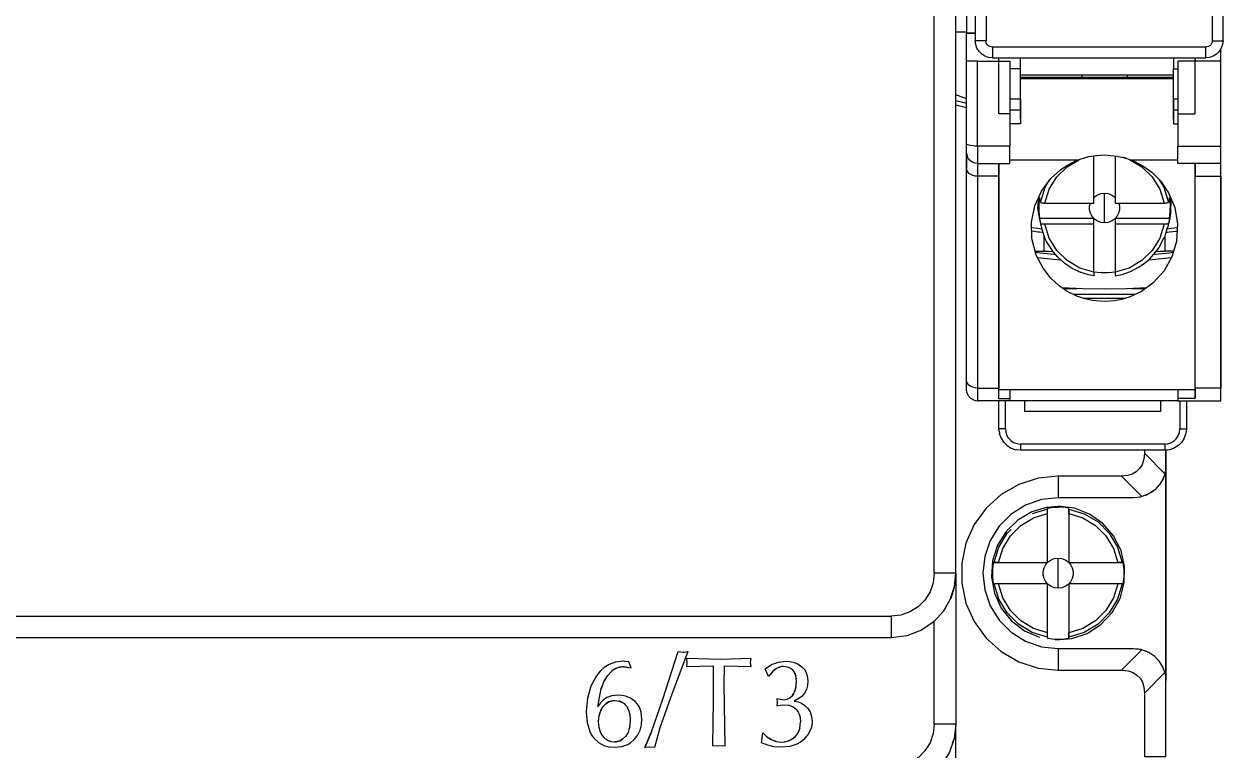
# Model space of a CAD drawing. Header units: millimetres. Extents: x 0 to 125, y 0 to 180.
# Drawn here: x 69.7 to 125.3, y 38.6 to 72.3 of the extents above; entities that cross this region are included whole.
import ezdxf

# ---------------------------------------------------------------- set-up
doc = ezdxf.new("R2010")
doc.units = ezdxf.units.MM

# ---------------------------------------------------------------- blocks, each defined once
blk = doc.blocks.new('CHINT_7200accf6e0c55f6a13e2ec68f27ea84_FACE_0')
at = {"color": 7, "linetype": 'CONTINUOUS', "true_color": 0x40d9ff}
for p, q in [((112.9, 46.8), (112.9, 132.8)), ((113.4, 107.75), (113.4, 71.85)), ((113.4, 71.9), (112.9, 71.9)), ((113.413, 71.85), (113.4, 71.85)), ((113.4, 70.55), (113.4, 71.85)), ((115.7, 70.7), (115.7, 70.7)), ((115.9, 70.614), (115.9, 70.7)), ((123.7, 70.7), (123.7, 70.7)), ((125.2, 65.214), (125.2, 71.12)), ((125.2, 70.55), (125.2, 71.12)), ((125.2, 54.838), (125.2, 71.12)), ((113.4, 66.706), (113.4, 70.55)), ((125.2, 70.55), (124, 70.55)), ((123, 69.9), (115.9, 69.9)), ((123, 69.8), (115.9, 69.8)), ((115.9, 69.75), (123, 69.75)), ((118.75, 69.9), (118.75, 69.8)), ((120.85, 69.9), (120.85, 69.8)), ((112.9, 68.731), (113.4, 68.606)), ((112.9, 68.525), (113.4, 68.4)), ((115.4, 68.8), (115.9, 68.8)), ((115.9, 68.8), (115.9, 67.859)), ((123, 67.859), (123, 68.8)), ((123, 68.8), (123.2, 68.8)), ((115.4, 68.3), (115.9, 68.3)), ((123, 68.3), (123.2, 68.3)), ((113.509, 65.988), (113.509, 65.988)), ((113.683, 65.85), (113.683, 65.85)), ((113.789, 65.813), (113.789, 65.813)), ((118.522, 65.951), (115.4, 65.951)), ((120.842, 66.032), (120.676, 66.083)), ((123.2, 65.951), (121.078, 65.951)), ((113.4, 55.739), (113.4, 65.568)), ((117.885, 60), (118.546, 60)), ((121.218, 59.726), (118.366, 59.726)), ((118.807, 59.552), (120.789, 59.552)), ((121.054, 60), (121.702, 60)), ((114.9, 54.885), (114.9, 55.3)), ((124, 55.3), (114.9, 55.3)), ((124, 54.916), (124, 55.3)), ((113.45, 55.083), (113.45, 55.083)), ((113.509, 54.988), (113.509, 54.988)), ((113.683, 54.85), (113.789, 54.813)), ((113.683, 54.85), (113.683, 54.85)), ((113.789, 54.813), (113.9, 54.8)), ((113.789, 54.813), (113.789, 54.813)), ((115.2, 53.488), (115.2, 54.8)), ((123.3, 54.8), (123.3, 53.488)), ((123.6, 54.8), (123.6, 53.5)), ((114.999, 53.066), (114.926, 53.275)), ((115.277, 52.718), (115.122, 52.872)), ((122.6, 52.788), (115.9, 52.788)), ((117.15, 49.859), (117.156, 49.82)), ((117.65, 49.9), (117.65, 49.86)), ((118.15, 49.563), (118.15, 49.766)), ((114.887, 47.3), (114.684, 47.3)), ((120.616, 47.3), (120.413, 47.3)), ((114.887, 46.3), (114.684, 46.3)), ((120.616, 46.3), (120.413, 46.3)), ((117.15, 43.834), (117.15, 44.037)), ((118.15, 43.834), (118.15, 44.037)), ((96.94, 42.261), (97.035, 42.324)), ((97.115, 42.374), (97.23, 42.417)), ((97.292, 42.438), (97.334, 42.446)), ((104.417, 42.264), (104.581, 42.386)), ((104.627, 42.406), (104.726, 42.446)), ((104.791, 42.46), (104.812, 42.465)), ((105.305, 42.329), (105.369, 42.255)), ((96.572, 41.774), (96.727, 42.039)), ((105.383, 42.235), (105.435, 42.135)), ((105.438, 42.129), (105.469, 42.022)), ((105.485, 41.934), (105.49, 41.9)), ((96.442, 41.42), (96.513, 41.619)), ((105.367, 41.201), (105.312, 41.128)), ((105.474, 41.488), (105.415, 41.289)), ((105.418, 41.3), (105.418, 41.3)), ((97.611, 40.629), (97.707, 40.446)), ((104.859, 40.922), (104.749, 40.933)), ((105.153, 40.669), (105.317, 40.611)), ((96.346, 40.188), (96.385, 40.314)), ((96.417, 40.415), (96.53, 40.61)), ((97.736, 40.346), (97.768, 40.231)), ((105.583, 40.358), (105.598, 40.323)), ((105.649, 40.201), (105.671, 40.101)), ((96.378, 39.534), (96.345, 39.655)), ((97.763, 39.666), (97.727, 39.541)), ((99.167, 39.618), (99.167, 39.618)), ((105.657, 39.611), (105.587, 39.41)), ((105.631, 39.536), (105.631, 39.53)), ((105.679, 40.063), (105.69, 39.905)), ((96.513, 39.241), (96.409, 39.43)), ((96.74, 39.043), (96.654, 39.099)), ((96.88, 38.993), (96.784, 39.027)), ((97.183, 38.983), (97.068, 38.972)), ((97.251, 39.003), (97.193, 38.985)), ((97.435, 39.096), (97.307, 39.021)), ((97.637, 39.319), (97.576, 39.232)), ((97.688, 39.416), (97.658, 39.358)), ((98.77, 39.445), (98.46, 38.714)), ((104.139, 39.202), (104.124, 39.215)), ((104.338, 39.074), (104.221, 39.148)), ((104.553, 38.994), (104.481, 39.019)), ((105.001, 38.988), (104.944, 38.977)), ((105.203, 39.054), (105.084, 39.006)), ((105.435, 39.204), (105.274, 39.085))]:
    blk.add_line(p, q, dxfattribs=at)
for points in [[(112.9, 46.8), (111.9, 46.8), (111.9, 132.8), (112.9, 132.8)], [(113.819, 81.435), (113.811, 81.467), (113.8, 81.6), (113.8, 71.5)], [(124.818, 80.869), (124.8, 80.858), (124.8, 71.5), (125.3, 71.5), (125.3, 81.6)], [(114.266, 80.875), (114.3, 80.858), (114.3, 71.5), (113.8, 71.5)], [(113.413, 71.85), (113.45, 71.85), (113.509, 71.85), (113.588, 71.85), (113.683, 71.85), (113.789, 71.85), (113.8, 71.85), (113.413, 71.85)], [(114.6, 70.7), (114.422, 70.72), (114.253, 70.779), (114.101, 70.875), (113.975, 71.001), (113.879, 71.153), (113.82, 71.322), (113.8, 71.5)], [(114.6, 71.2), (114.533, 71.208), (114.47, 71.23), (114.413, 71.265), (114.365, 71.313), (114.33, 71.37), (114.308, 71.433), (114.3, 71.5)], [(124.8, 71.5), (124.792, 71.433), (124.77, 71.37), (124.735, 71.313), (124.687, 71.265), (124.63, 71.23), (124.567, 71.208), (124.5, 71.2)], [(125.3, 71.5), (125.28, 71.322), (125.221, 71.153), (125.125, 71.001), (124.999, 70.875), (124.847, 70.779), (124.678, 70.72), (124.5, 70.7)], [(113.9, 70.55), (114.9, 70.55), (114.9, 70.7)], [(114.6, 70.7), (124.5, 70.7), (124.5, 71.2), (114.6, 71.2), (114.6, 70.7)], [(115.9, 70.614), (115.9, 70.678), (115.9, 70.7)], [(123, 70.7), (123, 70.678), (123, 70.614), (123, 70.509), (123, 70.369), (123, 70.2)], [(124, 69.8), (124, 70.7), (124, 70.55)], [(113.9, 70.55), (113.416, 70.55), (113.4, 70.55)], [(113.9, 70.55), (113.83, 70.55), (113.767, 70.55), (113.668, 70.55), (113.581, 70.55), (113.501, 70.55), (113.453, 70.55), (113.416, 70.55)], [(115.4, 68.1), (115.4, 66.611), (113.9, 66.611), (113.9, 70.55)], [(115.4, 68.1), (114.9, 68.1), (114.9, 70.55)], [(114.9, 70.55), (115.4, 70.55), (115.4, 68.1)], [(115.9, 68.8), (115.9, 70.2), (115.4, 70.2)], [(115.9, 70.2), (115.9, 70.369), (115.9, 70.509), (115.9, 70.614)], [(123, 68.8), (123, 70.2), (123.2, 70.2)], [(123.2, 68.1), (123.2, 66.611), (125.2, 66.611), (125.2, 70.55)], [(124, 70.55), (123.2, 70.55), (123.2, 68.1)], [(123.2, 68.1), (124, 68.1), (124, 70.55)], [(113.4, 65.568), (113.4, 68.805), (112.9, 68.987)], [(115.9, 68.3), (115.9, 68.322), (115.9, 68.386), (115.9, 68.491), (115.9, 68.631), (115.9, 68.8)], [(123, 68.8), (123, 68.631), (123, 68.491), (123, 68.386), (123, 68.322), (123, 68.3)], [(115.9, 67.859), (115.9, 68.043), (115.9, 68.183), (115.9, 68.27), (115.9, 68.3)], [(123, 68.3), (123, 68.27), (123, 68.183), (123, 68.043), (123, 67.859)], [(115.9, 67.859), (115.9, 67.642), (115.4, 67.642)], [(123, 67.859), (123, 67.642), (123.2, 67.642)], [(113.9, 65.8), (113.789, 65.813), (113.683, 65.85), (113.588, 65.909), (113.509, 65.988), (113.45, 66.083), (113.4, 66.313), (113.4, 66.352), (113.4, 66.415), (113.4, 66.497), (113.4, 66.596), (113.4, 66.706)], [(113.9, 66.611), (113.789, 66.614), (113.683, 66.621), (113.588, 66.632), (113.509, 66.647), (113.45, 66.665), (113.413, 66.685), (113.4, 66.706)], [(113.45, 66.083), (113.413, 66.189), (113.4, 66.252), (113.4, 66.11), (113.4, 65.879), (113.4, 65.568)], [(113.9, 65.8), (115.4, 65.8), (115.4, 65.826), (115.4, 65.904), (115.4, 66.029), (115.4, 66.195), (115.4, 66.392), (115.4, 66.611)], [(113.9, 66.611), (113.9, 66.392), (113.9, 66.195), (113.9, 66.029), (113.9, 65.904), (113.9, 65.826), (113.9, 65.8)], [(125.2, 65.8), (123.2, 65.8), (123.2, 65.826), (123.2, 65.904), (123.2, 66.029), (123.2, 66.195), (123.2, 66.392), (123.2, 66.611)], [(125.2, 65.8), (125.2, 65.826), (125.2, 65.904), (125.2, 66.029), (125.2, 66.195), (125.2, 66.392), (125.2, 66.611)], [(113.9, 65.8), (113.9, 65.762), (113.9, 65.648), (113.9, 65.463), (113.9, 65.214)], [(114.9, 65.214), (114.9, 65.463), (114.9, 65.648), (114.9, 65.762), (114.9, 65.8), (114.9, 55.386)], [(121.078, 65.951), (121.585, 65.693), (121.99, 65.401), (122.391, 65.002), (122.776, 64.444), (123.061, 63.764), (123.194, 62.999), (123.145, 62.19), (122.93, 61.472), (122.562, 60.817), (122.06, 60.26), (121.515, 59.864), (120.943, 59.598), (120.586, 59.492), (120.266, 59.432), (119.8, 59.4), (119.248, 59.445), (118.884, 59.526), (118.51, 59.654), (118.074, 59.871), (117.69, 60.134), (117.29, 60.506), (116.95, 60.946), (116.635, 61.558), (116.433, 62.328), (116.411, 63.078), (116.562, 63.836), (116.889, 64.557), (117.321, 65.127), (117.755, 65.517), (118.056, 65.718), (118.522, 65.951)], [(117.037, 63.969), (119.3, 63.969), (119.3, 66.159)], [(117.037, 63.969), (117.238, 64.608), (117.589, 65.181), (118.069, 65.654), (118.62, 65.981)], [(118.522, 65.951), (119.077, 66.123), (119.434, 66.181), (119.8, 66.2), (120.381, 66.151), (120.734, 66.07), (121.078, 65.951)], [(120.3, 66.157), (120.3, 63.969), (122.563, 63.969)], [(120.967, 65.989), (121.531, 65.654), (122.011, 65.181), (122.362, 64.608), (122.563, 63.969)], [(124, 55.386), (124, 65.8), (124, 65.762), (124, 65.648), (124, 65.463), (124, 65.214)], [(125.2, 65.214), (125.2, 65.463), (125.2, 65.648), (125.2, 65.762), (125.2, 65.8)], [(113.9, 65.214), (113.789, 65.223), (113.683, 65.249), (113.588, 65.291), (113.509, 65.347), (113.45, 65.414), (113.413, 65.489), (113.4, 65.568)], [(113.9, 55.386), (114.9, 55.386), (114.9, 65.214), (113.9, 65.214), (113.9, 55.386)], [(125.2, 65.214), (125.2, 55.386), (124, 55.386), (124, 65.214), (125.2, 65.214)], [(116.834, 64.002), (117.047, 64.702), (117.236, 65.015)], [(122.343, 65.05), (122.553, 64.702), (122.766, 64.002)], [(116.731, 64.21), (116.692, 63.724), (116.782, 63.214), (116.804, 63.122), (116.816, 63.071), (116.831, 63.007), (116.856, 62.9), (116.872, 62.833)], [(116.834, 64.002), (116.781, 64.229), (116.745, 63.902), (116.745, 63.572), (116.781, 63.245)], [(116.834, 64.002), (116.839, 63.996), (116.852, 63.99), (116.876, 63.983), (116.907, 63.977), (116.947, 63.973), (116.991, 63.97), (117.037, 63.969)], [(119.3, 64.213), (119.336, 64.253), (119.475, 64.347), (119.632, 64.406), (119.8, 64.426)], [(119.8, 64.426), (119.968, 64.406), (120.125, 64.347), (120.264, 64.253), (120.3, 64.213)], [(119.8, 63.048), (119.8, 63.824), (119.8, 64.426)], [(122.563, 63.969), (122.602, 63.97), (122.639, 63.972), (122.68, 63.975), (122.715, 63.981), (122.741, 63.987), (122.759, 63.995), (122.766, 64.002)], [(122.883, 64.188), (122.868, 63.475), (122.818, 63.213), (122.8, 63.135), (122.787, 63.081), (122.781, 63.055), (122.774, 63.027), (122.734, 62.858), (122.728, 62.833)], [(122.819, 63.245), (122.846, 63.572), (122.855, 63.902), (122.819, 64.229), (122.766, 64.002)], [(119.8, 63.048), (119.632, 63.068), (119.475, 63.127), (119.336, 63.221), (119.224, 63.345), (119.145, 63.493), (119.105, 63.654), (119.105, 63.82), (119.142, 63.969)], [(120.458, 63.969), (120.495, 63.82), (120.495, 63.654), (120.455, 63.493), (120.376, 63.345), (120.264, 63.221), (120.125, 63.127), (119.968, 63.068), (119.8, 63.048)], [(116.781, 63.245), (116.834, 63.018), (116.872, 62.833)], [(119.3, 62.984), (119.3, 63.245), (116.781, 63.245)], [(117.037, 62.984), (116.998, 62.985), (116.961, 62.987), (116.92, 62.991), (116.885, 62.996), (116.859, 63.002), (116.841, 63.01), (116.834, 63.018)], [(119.3, 60.756), (119.3, 62.984), (117.037, 62.984)], [(119.3, 60.756), (118.651, 60.953), (118.069, 61.299), (117.589, 61.772), (117.238, 62.345), (117.037, 62.984)], [(122.819, 63.245), (120.3, 63.245), (120.3, 62.984)], [(122.563, 62.984), (120.3, 62.984), (120.3, 60.756)], [(122.563, 62.984), (122.362, 62.345), (122.011, 61.772), (121.531, 61.299), (120.949, 60.953), (120.3, 60.756)], [(122.766, 63.018), (122.761, 63.011), (122.748, 63.005), (122.724, 62.998), (122.693, 62.992), (122.653, 62.988), (122.609, 62.985), (122.563, 62.984)], [(122.819, 63.245), (122.766, 63.018), (122.728, 62.833)], [(116.418, 62.839), (116.699, 62.799), (116.889, 62.78)], [(116.423, 62.677), (116.449, 62.674), (116.7, 62.64), (116.782, 62.63), (116.943, 62.613)], [(116.589, 61.732), (116.992, 61.736), (116.992, 62.46)], [(119.3, 60.756), (119.3, 60.711), (119.3, 60.67), (119.3, 60.636), (119.3, 60.61), (119.3, 60.594), (119.3, 60.588), (119.3, 60.587), (119.063, 60.636), (118.816, 60.709), (118.73, 60.74), (118.695, 60.753), (118.586, 60.798), (118.584, 60.799), (118.578, 60.802), (118.301, 60.94), (118.114, 61.056), (117.951, 61.172), (117.95, 61.173), (117.633, 61.455), (117.428, 61.688), (117.111, 62.182), (117.047, 62.316), (117.014, 62.395), (116.872, 62.833)], [(120.3, 60.756), (120.3, 60.718), (120.3, 60.683), (120.3, 60.646), (120.3, 60.618), (120.3, 60.598), (120.3, 60.588), (120.3, 60.587), (120.622, 60.659), (121.01, 60.797), (121.383, 60.99), (121.647, 61.171), (121.896, 61.384), (122.17, 61.686), (122.171, 61.687), (122.244, 61.783), (122.3, 61.863), (122.575, 62.367), (122.593, 62.407), (122.728, 62.833)], [(123.008, 61.732), (122.608, 61.736), (122.608, 62.454)], [(122.658, 62.612), (122.729, 62.619), (122.812, 62.629), (122.815, 62.63), (123.122, 62.67), (123.175, 62.677)], [(122.711, 62.78), (122.901, 62.799), (123.184, 62.839)], [(117.528, 61.575), (117.447, 61.58), (116.806, 61.647), (116.604, 61.675)], [(117.783, 61.322), (117.421, 61.347), (116.706, 61.42)], [(116.992, 61.736), (117.218, 61.734), (117.405, 61.724)], [(122.901, 61.42), (122.179, 61.347), (121.824, 61.323)], [(122.99, 61.674), (122.794, 61.647), (122.153, 61.58), (122.069, 61.574)], [(122.2, 61.724), (122.382, 61.734), (122.608, 61.736)], [(120.3, 60.764), (119.967, 60.728), (119.633, 60.728), (119.3, 60.764)], [(121.751, 60.036), (120.828, 59.988), (119.8, 59.971), (118.772, 59.988), (117.832, 60.036)], [(113.588, 54.909), (113.509, 54.988), (113.45, 55.083), (113.413, 55.189), (113.4, 55.329), (113.4, 55.414), (113.4, 55.553), (113.4, 55.739)], [(113.413, 55.189), (113.4, 55.3), (113.4, 55.739)], [(113.9, 55.386), (113.789, 55.395), (113.683, 55.421), (113.588, 55.463), (113.509, 55.519), (113.45, 55.586), (113.413, 55.661), (113.4, 55.739)], [(113.9, 55.386), (113.9, 54.838), (113.9, 54.8)], [(113.9, 55.386), (113.9, 55.137), (113.9, 54.952), (113.9, 54.838)], [(114.9, 55.005), (114.9, 55.173), (114.9, 55.386)], [(115.4, 55.3), (115.4, 54.885), (114.9, 54.885)], [(114.9, 54.885), (114.9, 55.005), (114.9, 55.3)], [(123.2, 55.3), (123.2, 54.916), (124, 54.916)], [(124, 55.386), (124, 55.193), (124, 55.036)], [(124, 55.3), (124, 55.036), (124, 54.916)], [(125.2, 54.838), (125.2, 54.952), (125.2, 55.137), (125.2, 55.386)], [(113.683, 54.85), (113.588, 54.909), (113.588, 54.909)], [(123.2, 54.8), (115.4, 54.8), (113.9, 54.8)], [(114.906, 53.389), (114.9, 53.5), (114.9, 54.8)], [(115.4, 54.8), (115.4, 54.809), (115.4, 54.838), (115.4, 54.885)], [(122.4, 54.8), (122.4, 54.3), (116.1, 54.3), (116.1, 54.8)], [(123.2, 54.916), (123.2, 54.852), (123.2, 54.813), (123.2, 54.8)], [(123.2, 54.8), (125.2, 54.8), (125.2, 54.838)], [(115.2, 53.488), (115.133, 53.489), (115.07, 53.489), (115.013, 53.491), (114.965, 53.493), (114.93, 53.495), (114.908, 53.497), (114.9, 53.5)], [(115.2, 53.488), (115.213, 53.352), (115.253, 53.221), (115.334, 53.077), (115.446, 52.956), (115.583, 52.864), (115.738, 52.807), (115.9, 52.788)], [(123.6, 53.5), (123.576, 53.282), (123.575, 53.279), (123.504, 53.072), (123.501, 53.066), (123.385, 52.88), (123.231, 52.724), (123.224, 52.719), (123.04, 52.602), (122.833, 52.527), (122.83, 52.527), (122.717, 52.507), (122.715, 52.507), (122.6, 52.5)], [(122.6, 52.788), (122.736, 52.802), (122.867, 52.841), (123.011, 52.922), (123.132, 53.033), (123.224, 53.171), (123.281, 53.325), (123.3, 53.488)], [(123.3, 53.488), (123.367, 53.489), (123.43, 53.489), (123.487, 53.491), (123.535, 53.493), (123.57, 53.495), (123.592, 53.497), (123.6, 53.5)], [(114.906, 53.388), (114.906, 53.388), (114.925, 53.277), (114.925, 53.276)], [(114.999, 53.066), (114.999, 53.065), (115.119, 52.876), (115.12, 52.875)], [(115.277, 52.718), (115.277, 52.718), (115.467, 52.599), (115.469, 52.598)], [(115.472, 52.597), (115.678, 52.525), (115.68, 52.525)], [(122.6, 52.5), (115.9, 52.5), (115.694, 52.523)], [(115.9, 52.788), (115.9, 52.724), (115.9, 52.662), (115.9, 52.608), (115.9, 52.562), (115.9, 52.528), (115.9, 52.507), (115.9, 52.5)], [(121.65, 52.361), (121.641, 52.195), (121.616, 52.045), (121.54, 51.827), (121.424, 51.647), (121.273, 51.503), (121.087, 51.393), (120.861, 51.324), (120.589, 51.3)], [(121.65, 52.5), (121.65, 52.361), (122.599, 51.412)], [(122.6, 52.788), (122.6, 52.724), (122.6, 52.662), (122.6, 52.608), (122.6, 52.562), (122.6, 52.528), (122.6, 52.507), (122.6, 52.5)], [(122.65, 51.8), (122.65, 52.503), (122.65, 41.8)], [(122.65, 51.8), (122.646, 51.69), (122.634, 51.581), (122.599, 51.412)], [(122.65, 38.3), (122.65, 41.8), (122.65, 51.8)], [(117.65, 51.3), (116.714, 51.202), (115.82, 50.911), (115.005, 50.441), (114.306, 49.811), (113.753, 49.05), (113.37, 48.191), (113.175, 47.27), (113.175, 46.33), (113.37, 45.409), (113.753, 44.55), (114.306, 43.789), (115.005, 43.159), (115.82, 42.689), (116.714, 42.398), (117.65, 42.3)], [(121.538, 50.351), (120.589, 51.3), (117.65, 51.3), (117.65, 50.3)], [(122.599, 51.412), (122.499, 51.145), (122.354, 50.905), (122.128, 50.663), (121.854, 50.475), (121.538, 50.351)], [(122.607, 51.451), (122.612, 51.466), (122.615, 51.49)], [(121.971, 50.555), (122.085, 50.627), (122.105, 50.647)], [(122.229, 50.771), (122.323, 50.865), (122.336, 50.886)], [(122.5, 51.147), (122.501, 51.149), (122.509, 51.172)], [(117.65, 50.3), (116.871, 50.212), (116.131, 49.953), (115.468, 49.536), (114.914, 48.982), (114.497, 48.319), (114.238, 47.579), (114.15, 46.8), (114.238, 46.021), (114.497, 45.281), (114.914, 44.618), (115.468, 44.064), (116.131, 43.647), (116.871, 43.388), (117.65, 43.3)], [(121.538, 50.351), (121.433, 50.327), (121.326, 50.31), (121.15, 50.3), (117.65, 50.3)], [(121.475, 50.337), (121.484, 50.338), (121.492, 50.34)], [(121.665, 50.401), (121.801, 50.449), (121.826, 50.464)], [(117.15, 49.859), (116.423, 49.647), (115.77, 49.265), (115.228, 48.735), (114.831, 48.091), (114.603, 47.369), (114.556, 46.613), (114.693, 45.869), (115.007, 45.18), (115.479, 44.587), (116.08, 44.127), (116.775, 43.826)], [(114.887, 47.3), (117.15, 47.3), (117.15, 49.563)], [(114.887, 47.3), (115.088, 47.949), (115.439, 48.531), (115.919, 49.011), (116.501, 49.362), (117.15, 49.563)], [(117.15, 49.563), (117.15, 49.766), (116.439, 49.553)], [(117.15, 49.859), (117.316, 49.882), (117.483, 49.895), (117.65, 49.9)], [(117.156, 49.82), (117.154, 49.82), (117.152, 49.819), (117.15, 49.819), (117.15, 49.766)], [(117.15, 49.563), (117.15, 49.602), (117.15, 49.639), (117.15, 49.68), (117.15, 49.715), (117.15, 49.741), (117.15, 49.759), (117.15, 49.766)], [(117.156, 49.82), (117.32, 49.842), (117.485, 49.856), (117.65, 49.86)], [(117.522, 43.703), (118.276, 43.764), (118.994, 44.006), (119.631, 44.415), (120.15, 44.967), (120.52, 45.627), (120.718, 46.358), (120.734, 47.115), (120.566, 47.853), (120.223, 48.528), (119.728, 49.101), (119.108, 49.536), (118.401, 49.808), (117.65, 49.9)], [(118.15, 49.766), (118.15, 49.819), (117.984, 49.842), (117.817, 49.855), (117.65, 49.86)], [(118.15, 49.766), (118.15, 49.761), (118.15, 49.748), (118.15, 49.724), (118.15, 49.693), (118.15, 49.653), (118.15, 49.609), (118.15, 49.563)], [(118.15, 49.766), (118.861, 49.553), (119.498, 49.173), (120.023, 48.648), (120.403, 48.011), (120.616, 47.3)], [(118.15, 49.563), (118.15, 47.3), (120.413, 47.3)], [(118.15, 49.563), (118.799, 49.362), (119.381, 49.011), (119.861, 48.531), (120.212, 47.949), (120.413, 47.3)], [(114.684, 47.3), (114.897, 48.011), (115.277, 48.648), (115.463, 48.828)], [(117.65, 46.1), (117.482, 46.12), (117.325, 46.18), (117.186, 46.276), (117.074, 46.402), (116.995, 46.552), (116.955, 46.716), (116.955, 46.884), (116.995, 47.048), (117.074, 47.198), (117.186, 47.324), (117.325, 47.42), (117.482, 47.48), (117.65, 47.5)], [(117.65, 47.5), (117.818, 47.48), (117.975, 47.42), (118.114, 47.324), (118.226, 47.198), (118.305, 47.048), (118.345, 46.884), (118.345, 46.716), (118.305, 46.552), (118.226, 46.402), (118.114, 46.276), (117.975, 46.18), (117.818, 46.12), (117.65, 46.1)], [(117.65, 46.1), (117.65, 46.8), (117.65, 47.5)], [(111.9, 46.8), (111.85, 46.355), (111.702, 45.932), (111.464, 45.553), (111.147, 45.236), (110.768, 44.998), (110.345, 44.85), (109.9, 44.8)], [(112.9, 46.8), (112.9, 39.8), (111.9, 39.8), (111.9, 44.564)], [(111.9, 44.564), (112.323, 45.031), (112.639, 45.575), (112.834, 46.174), (112.9, 46.8)], [(112.9, 46.8), (112.881, 46.465), (112.838, 46.208)], [(114.684, 47.3), (114.631, 47.3), (114.595, 46.967), (114.595, 46.633), (114.631, 46.3), (114.684, 46.3)], [(114.684, 47.3), (114.689, 47.3), (114.702, 47.3), (114.726, 47.3), (114.757, 47.3), (114.797, 47.3), (114.841, 47.3), (114.887, 47.3)], [(120.413, 47.3), (120.452, 47.3), (120.489, 47.3), (120.53, 47.3), (120.565, 47.3), (120.591, 47.3), (120.609, 47.3), (120.616, 47.3)], [(120.616, 46.3), (120.669, 46.3), (120.705, 46.633), (120.705, 46.967), (120.669, 47.3), (120.616, 47.3)], [(114.887, 46.3), (114.848, 46.3), (114.811, 46.3), (114.77, 46.3), (114.735, 46.3), (114.709, 46.3), (114.691, 46.3), (114.684, 46.3)], [(117.15, 43.834), (116.439, 44.047), (115.802, 44.427), (115.277, 44.952), (114.897, 45.589), (114.684, 46.3)], [(117.15, 44.037), (117.15, 46.3), (114.887, 46.3)], [(117.15, 44.037), (116.501, 44.238), (115.919, 44.589), (115.439, 45.069), (115.088, 45.651), (114.887, 46.3)], [(120.413, 46.3), (118.15, 46.3), (118.15, 44.037)], [(120.413, 46.3), (120.212, 45.651), (119.861, 45.069), (119.381, 44.589), (118.799, 44.238), (118.15, 44.037)], [(120.616, 46.3), (120.403, 45.589), (120.023, 44.952), (119.498, 44.427), (118.861, 44.047), (118.15, 43.834)], [(120.616, 46.3), (120.611, 46.3), (120.598, 46.3), (120.574, 46.3), (120.543, 46.3), (120.503, 46.3), (120.459, 46.3), (120.413, 46.3)], [(112.829, 46.16), (112.824, 46.13), (112.663, 45.631), (112.648, 45.604)], [(112.519, 45.369), (112.369, 45.096), (112.344, 45.068)], [(15.4, 44.8), (109.9, 44.8), (109.9, 43.8), (15.4, 43.8), (15.4, 44.8)], [(111.9, 44.564), (111.303, 44.148), (110.623, 43.888), (109.9, 43.8)], [(117.15, 43.834), (117.15, 43.839), (117.15, 43.852), (117.15, 43.876), (117.15, 43.907), (117.15, 43.947), (117.15, 43.991), (117.15, 44.037)], [(118.15, 44.037), (118.15, 43.998), (118.15, 43.961), (118.15, 43.92), (118.15, 43.885), (118.15, 43.859), (118.15, 43.841), (118.15, 43.834)], [(117.15, 43.834), (117.15, 43.781), (117.483, 43.745), (117.817, 43.745), (118.15, 43.781), (118.15, 43.834)], [(98.46, 38.714), (98.769, 39.443), (99.3, 40.951), (100.012, 43.158), (100.241, 43.141), (100.298, 43.141), (100.461, 43.158), (99.656, 41.02), (99.167, 39.618), (98.915, 38.714), (98.689, 38.731), (98.652, 38.728), (98.46, 38.714)], [(117.65, 43.3), (117.65, 42.3), (120.589, 42.3), (121.538, 43.249)], [(117.65, 43.3), (121.15, 43.3), (121.26, 43.296), (121.369, 43.284), (121.538, 43.249)], [(121.499, 43.257), (121.484, 43.262), (121.46, 43.265)], [(122.599, 42.188), (122.499, 42.455), (122.354, 42.695), (122.128, 42.937), (121.854, 43.125), (121.538, 43.249)], [(121.826, 43.136), (121.801, 43.151), (121.665, 43.199)], [(122.105, 42.953), (122.085, 42.973), (121.971, 43.045)], [(97.478, 42.459), (97.616, 42.446), (97.827, 42.405), (97.73, 42.685), (97.529, 42.708), (97.466, 42.711), (97.105, 42.672), (96.812, 42.569), (96.574, 42.422), (96.387, 42.252), (96.218, 42.044), (95.956, 41.561), (95.8, 41.004), (95.748, 40.372), (95.788, 39.866), (95.907, 39.453), (95.996, 39.281), (96.106, 39.132), (96.317, 38.94), (96.562, 38.807), (96.797, 38.742), (97.057, 38.72), (97.398, 38.758), (97.672, 38.858), (97.823, 38.949), (97.962, 39.063), (98.131, 39.269), (98.248, 39.515), (98.306, 39.756), (98.325, 40.025), (98.29, 40.354), (98.21, 40.58), (98.122, 40.724), (98.01, 40.849), (97.805, 40.999), (97.573, 41.095), (97.401, 41.13), (97.217, 41.142), (96.933, 41.111), (96.708, 41.029), (96.532, 40.911), (96.399, 40.776), (96.284, 40.61), (96.446, 41.443), (96.579, 41.793), (96.727, 42.039)], [(97.478, 42.459), (97.385, 42.454), (97.294, 42.439), (97.125, 42.381), (96.946, 42.268), (96.727, 42.039)], [(97.619, 42.445), (97.478, 42.459), (97.383, 42.454)], [(101.63, 42.508), (101.644, 40.907), (101.598, 38.783), (101.902, 38.8), (102.188, 38.783), (102.142, 41.62), (102.156, 42.508), (103.393, 42.462), (103.376, 42.663), (103.393, 42.846), (101.976, 42.8), (100.393, 42.846), (100.41, 42.637), (100.393, 42.462), (101.63, 42.508)], [(105.312, 41.128), (105.367, 41.201), (105.415, 41.29), (105.473, 41.477), (105.498, 41.755), (105.489, 41.909), (105.466, 42.04), (105.434, 42.139), (105.394, 42.22), (105.346, 42.287), (105.297, 42.337), (105.21, 42.397), (105.091, 42.444), (104.905, 42.47), (104.808, 42.464), (104.712, 42.443), (104.572, 42.382), (104.417, 42.265), (104.198, 41.998), (104.049, 42.365), (104.347, 42.556), (104.669, 42.672), (105.017, 42.711), (105.188, 42.701), (105.346, 42.67), (105.56, 42.586), (105.746, 42.458), (105.855, 42.343), (105.939, 42.215), (106.007, 42.036), (106.033, 41.812), (106.015, 41.593), (105.962, 41.398), (105.873, 41.228), (105.749, 41.083), (105.589, 40.963), (105.395, 40.867), (105.575, 40.823), (105.734, 40.761), (105.892, 40.665), (106.019, 40.544), (106.082, 40.457), (106.133, 40.363), (106.202, 40.155), (106.225, 39.92), (106.21, 39.737), (106.164, 39.562), (106.053, 39.338), (105.839, 39.083), (105.687, 38.962), (105.516, 38.865), (105.193, 38.76), (104.773, 38.72), (104.471, 38.744), (104.175, 38.814), (103.886, 38.932), (103.946, 39.39), (104.134, 39.206), (104.322, 39.079), (104.547, 38.995), (104.785, 38.966), (104.949, 38.977), (105.094, 39.008), (105.278, 39.086), (105.435, 39.204)], [(105.302, 42.332), (105.209, 42.398), (105.09, 42.444)], [(120.589, 42.3), (120.755, 42.291), (120.905, 42.266), (121.123, 42.19), (121.303, 42.074), (121.447, 41.923), (121.557, 41.737), (121.626, 41.511), (121.65, 41.239)], [(122.336, 42.714), (122.323, 42.735), (122.229, 42.829)], [(122.509, 42.428), (122.501, 42.451), (122.5, 42.453)], [(122.599, 42.188), (121.65, 41.239), (121.65, 38.3), (122.65, 38.3)], [(122.599, 42.188), (122.623, 42.083), (122.64, 41.976), (122.65, 41.8)], [(122.613, 42.125), (122.612, 42.134), (122.61, 42.142)], [(96.53, 40.61), (96.657, 40.743), (96.783, 40.824), (96.91, 40.869), (96.997, 40.885), (97.091, 40.89), (97.27, 40.869), (97.402, 40.82), (97.502, 40.75), (97.559, 40.694), (97.611, 40.629)], [(96.911, 40.869), (96.783, 40.823), (96.656, 40.742)], [(97.502, 40.75), (97.399, 40.821), (97.268, 40.87)], [(97.611, 40.629), (97.705, 40.453), (97.767, 40.24), (97.79, 39.977), (97.761, 39.653), (97.686, 39.409), (97.634, 39.313), (97.576, 39.232)], [(104.859, 40.922), (104.751, 40.932), (104.596, 40.968), (104.613, 40.79), (104.596, 40.65), (104.748, 40.681), (104.917, 40.695), (105.162, 40.668), (105.315, 40.612), (105.408, 40.555), (105.488, 40.485), (105.584, 40.356), (105.652, 40.193), (105.68, 40.06), (105.69, 39.905)], [(104.859, 40.922), (104.971, 40.932), (105.073, 40.959), (105.19, 41.02), (105.312, 41.128)], [(104.971, 40.932), (105.074, 40.96), (105.191, 41.022)], [(96.513, 39.241), (96.411, 39.423), (96.345, 39.646), (96.321, 39.922), (96.347, 40.197), (96.419, 40.421), (96.53, 40.61)], [(105.435, 39.204), (105.519, 39.299), (105.589, 39.412), (105.656, 39.6), (105.69, 39.905)], [(109.9, 35.3), (110.578, 35.378), (111.219, 35.606), (111.789, 35.97), (112.261, 36.449), (112.613, 37.02), (112.828, 37.645), (112.9, 38.3), (112.9, 39.8), (112.9, 39.8)], [(112.9, 39.8), (112.825, 39.132), (112.603, 38.498), (112.245, 37.93), (111.77, 37.455), (111.202, 37.097), (110.568, 36.875), (109.9, 36.8)], [(111.9, 39.8), (111.85, 39.355), (111.702, 38.932), (111.464, 38.553), (111.147, 38.236), (110.768, 37.998), (110.345, 37.85), (109.9, 37.8)], [(96.513, 39.241), (96.567, 39.174), (96.628, 39.117), (96.736, 39.045), (96.877, 38.994), (97.068, 38.972)], [(97.068, 38.972), (97.133, 38.975), (97.196, 38.985), (97.312, 39.022), (97.431, 39.093), (97.576, 39.232)], [(112.75, 38.918), (112.82, 39.11), (112.821, 39.121)]]:
    blk.add_lwpolyline(points, dxfattribs=at)
blk = doc.blocks.new('CHINT_7200accf6e0c55f6a13e2ec68f27ea84')
at = {"true_color": 0x40d9ff}
blk.add_blockref('CHINT_7200accf6e0c55f6a13e2ec68f27ea84_FACE_0', (0, 0), dxfattribs=at)

msp = doc.modelspace()

# ---------------------------------------------------------------- block references
at = {"true_color": 0x40d9ff}
msp.add_blockref('CHINT_7200accf6e0c55f6a13e2ec68f27ea84', (0, 0), dxfattribs=at)

doc.saveas('drawing.dxf')
